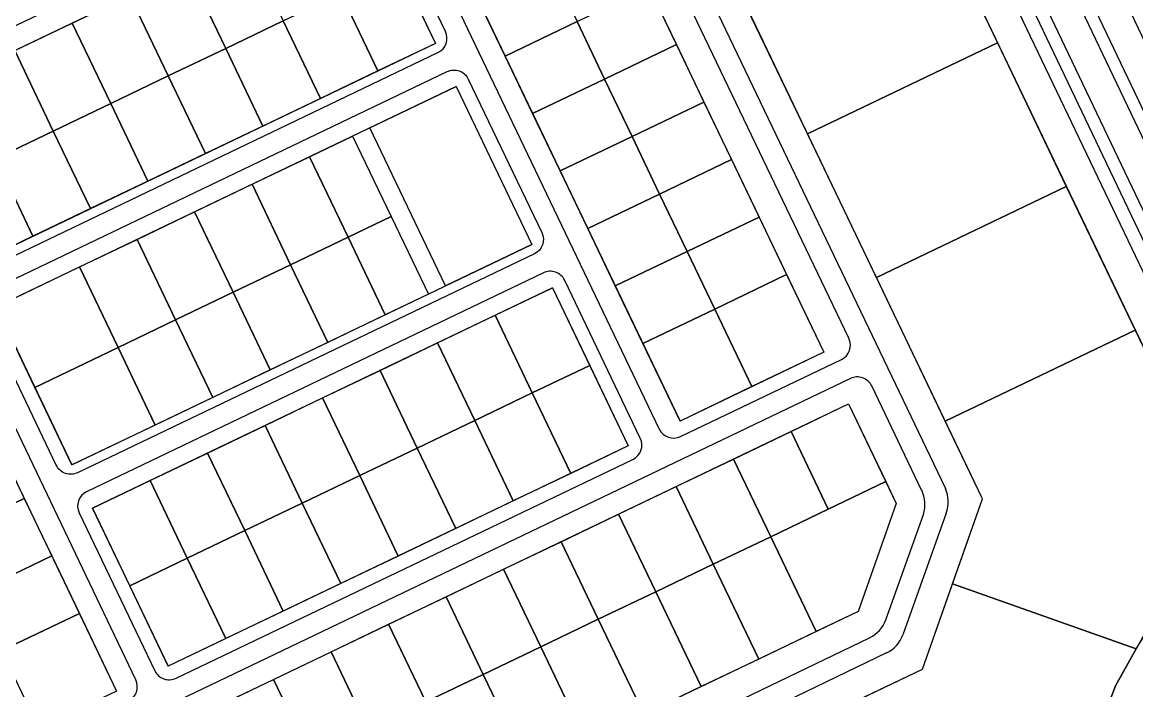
# Model space of a CAD drawing. Header units: metres. Extents: x 678805 to 1359287, y 2747329 to 5497370.
# Drawn here: x 679985.9 to 680335.4, y 2748368.6 to 2748578.3 of the extents above; entities that cross this region are included whole.
import ezdxf

# ---------------------------------------------------------------- set-up
doc = ezdxf.new("R2010")
doc.units = ezdxf.units.M
for name, color, linetype in [('00_XREF_TWQ_URBAN CONTEXT', 7, 'Continuous'), ('XREF_MON_EIT SUPPORT$0$L-Límite Acera', 9, 'Continuous'), ('XREF_MON_EIT SUPPORT$0$L-Límite Parcela', 5, 'Continuous'), ('XREF_MON_URBAN CONTEXT$0$Parcel', 7, 'Continuous'), ('XREF_MON_URBAN CONTEXT$0$XREF_MON_EIT SUPPORT', 7, 'Continuous')]:
    doc.layers.add(name, color=color, linetype=linetype)

# ---------------------------------------------------------------- blocks, each defined once
blk = doc.blocks.new('XREF_MON_EIT SUPPORT')
at = {"layer": 'XREF_MON_EIT SUPPORT$0$L-Límite Acera'}
for p, q in [((680357.4, 2748458.17), (679961.56, 2749287.19)), ((680054.82, 2748892.74), (680275.48, 2748432.1)), ((680245.16, 2748479.19), (680160.31, 2748656.32)), ((680100.83, 2748627.82), (680185.68, 2748450.7)), ((680021.45, 2748372.03), (679936.61, 2748549.15)), ((680192.35, 2748448.35), (680242.81, 2748472.52)), ((680245.66, 2748466.57), (679966.81, 2748332.99)), ((680267.99, 2748431.54), (680252.33, 2748464.22)), ((680275.7, 2748424.33), (680262.05, 2748386.11)), ((680256.74, 2748390.88), (680268.57, 2748423.94)), ((679999.8, 2748264.13), (680251.65, 2748385.23)), ((680256.97, 2748380.46), (680003.49, 2748258.59))]:
    blk.add_line(p, q, dxfattribs=at)
for points in [[(680389.61, 2748473.55), (679994.99, 2749300.06, 0.414214), (679992.32, 2749301), (679992.23, 2749300.96, 0.414214), (679991.29, 2749298.29), (680385.91, 2748471.79)], [(680377.25, 2748467.65), (679982.63, 2749294.14, 0.414214), (679979.96, 2749295.08), (679979.96, 2749295.08, 0.414214), (679979.02, 2749292.42), (680373.64, 2748465.93)], [(680364.98, 2748461.79), (679970.36, 2749288.26, 0.414533), (679967.69, 2749289.21), (679967.6, 2749289.16, 0.413894), (679966.66, 2749286.5), (680361.28, 2748460.02)]]:
    blk.add_lwpolyline(points, format="xyb", dxfattribs=at)
for points in [[(680088.21, 2748627.32), (679944.91, 2748558.67, 0.414213), (679942.56, 2748552), (679966.28, 2748502.49, 0.414214), (679972.95, 2748500.14), (680116.25, 2748568.79, 0.414213), (680118.6, 2748575.46), (680094.88, 2748624.97, 0.414214)], [(680125.77, 2748560.49), (680148.84, 2748512.33, -0.414213), (680146.49, 2748505.66), (680003.19, 2748437.01, -0.414214), (679996.52, 2748439.36), (679973.45, 2748487.52, -0.414213), (679975.8, 2748494.19), (680119.1, 2748562.84, -0.414214)], [(680149.34, 2748499.71), (680006.04, 2748431.06, 0.414213), (680003.69, 2748424.39), (680027.41, 2748374.88, 0.414214), (680034.08, 2748372.53), (680177.38, 2748441.18, 0.414213), (680179.73, 2748447.85), (680156.01, 2748497.36, 0.414214)]]:
    blk.add_lwpolyline(points, format="xyb", close=True, dxfattribs=at)
for centre, radius, start, end in [((680240.65, 2748477.03), 5, 295.5961, 25.5961), ((680247.82, 2748462.06), 5, 25.5961, 115.5961), ((680190.19, 2748452.86), 5, 205.5961, 295.5961), ((680257.92, 2748426.95), 11.07, 344.1928, 24.4931), ((680264.8, 2748427.91), 11.48, 341.8149, 21.4021), ((680247.32, 2748394.24), 10, 295.6807, 340.3152), ((680252.63, 2748389.47), 10, 295.679, 340.3425), ((680016.95, 2748369.87), 5, 295.5961, 25.5961)]:
    blk.add_arc(centre, radius, start, end, dxfattribs=at)
at = {"layer": 'XREF_MON_EIT SUPPORT$0$L-Límite Parcela'}
for points in [[(680287.05, 2748428.79), (680102.57, 2748813.89), (680162.07, 2748842.42), (680345.17, 2748460.48)], [(680153.04, 2748650.67), (680237.28, 2748474.81)], [(680107.94, 2748629.07), (680192.19, 2748453.21)], [(680091.71, 2748621.29), (679947.41, 2748552.17)], [(680091.71, 2748621.29), (680115.47, 2748571.69)], [(680115.47, 2748571.69), (679971.17, 2748502.57)], [(680121.95, 2748558.16), (679977.66, 2748489.04)], [(680121.95, 2748558.16), (680145.71, 2748508.56)], [(679931.18, 2748544.39), (680015.42, 2748368.53)], [(680001.42, 2748439.44), (680145.71, 2748508.56)], [(680152.19, 2748495.03), (680007.9, 2748425.91)], [(680152.19, 2748495.03), (680175.96, 2748445.43)], [(679977.66, 2748489.04), (680001.42, 2748439.44)], [(680237.28, 2748474.81), (680192.19, 2748453.21)], [(680035.57, 2748263.97), (680070.17, 2748191.74), (680306.9, 2748304.65), (680316.83, 2748327.58), (680319.23, 2748339.33), (680323.08, 2748355.01), (680328.82, 2748370.13), (680335.32, 2748381.8), (680344.94, 2748397.03), (680352.1, 2748407.82), (680356.38, 2748420.52), (680355.36, 2748439.23), (680345.17, 2748460.48)], [(680175.96, 2748445.43), (680031.66, 2748376.31)], [(680035.57, 2748263.97), (680268.25, 2748375.43), (680287.05, 2748428.79)], [(680007.9, 2748425.91), (680031.66, 2748376.31)]]:
    blk.add_lwpolyline(points, dxfattribs=at)
blk.add_lwpolyline([(679973.6, 2748328.53), (680245.06, 2748458.57), (680260.03, 2748427.33), (680248.11, 2748393.51), (680004.03, 2748276.58), (679997.36, 2748278.93)], close=True, dxfattribs=at)
blk = doc.blocks.new('XREF_MON_URBAN CONTEXT')
at = {"layer": 'XREF_MON_URBAN CONTEXT$0$Parcel'}
for points in [[(680291.76, 2748571.9), (680232.18, 2748543.33), (680210.58, 2748588.43), (680270.14, 2748616.98), (680291.76, 2748571.9)], [(680067.73, 2748578.76), (680049.7, 2748570.12), (680037.6, 2748595.37), (680055.64, 2748604.01), (680067.73, 2748578.76)], [(680049.7, 2748570.12), (680031.66, 2748561.48), (680019.56, 2748586.73), (680037.6, 2748595.37), (680049.7, 2748570.12)], [(680097.44, 2748563.05), (680085.77, 2748587.4), (680103.81, 2748596.04), (680115.47, 2748571.69), (680097.44, 2748563.05)], [(680159.87, 2748578.54), (680137.32, 2748567.74), (680128.68, 2748585.78), (680151.23, 2748596.58), (680159.87, 2748578.54)], [(680191.06, 2748571.31), (680168.51, 2748560.51), (680159.87, 2748578.54), (680182.42, 2748589.34), (680191.06, 2748571.31)], [(680031.66, 2748561.48), (680013.62, 2748552.84), (680001.52, 2748578.09), (680019.56, 2748586.73), (680031.66, 2748561.48)], [(680097.44, 2748563.05), (680079.4, 2748554.41), (680067.73, 2748578.76), (680085.77, 2748587.4), (680097.44, 2748563.05)], [(680013.62, 2748552.84), (679995.58, 2748544.2), (679983.49, 2748569.45), (680001.52, 2748578.09), (680013.62, 2748552.84)], [(680079.4, 2748554.41), (680061.36, 2748545.77), (680049.7, 2748570.12), (680067.73, 2748578.76), (680079.4, 2748554.41)], [(680168.51, 2748560.51), (680145.96, 2748549.7), (680137.32, 2748567.74), (680159.87, 2748578.54), (680168.51, 2748560.51)], [(680199.7, 2748553.27), (680177.15, 2748542.47), (680168.51, 2748560.51), (680191.06, 2748571.31), (680199.7, 2748553.27)], [(680313.37, 2748526.81), (680253.78, 2748498.24), (680232.18, 2748543.33), (680291.76, 2748571.9), (680313.37, 2748526.81)], [(679995.58, 2748544.2), (679977.55, 2748535.56), (679965.45, 2748560.81), (679983.49, 2748569.45), (679995.58, 2748544.2)], [(680061.36, 2748545.77), (680043.32, 2748537.13), (680031.66, 2748561.48), (680049.7, 2748570.12), (680061.36, 2748545.77)], [(680043.32, 2748537.13), (680025.29, 2748528.49), (680013.62, 2748552.84), (680031.66, 2748561.48), (680043.32, 2748537.13)], [(680177.15, 2748542.47), (680154.6, 2748531.67), (680145.96, 2748549.7), (680168.51, 2748560.51), (680177.15, 2748542.47)], [(680145.71, 2748508.56), (680118.66, 2748495.6), (680094.9, 2748545.2), (680121.95, 2748558.16), (680145.71, 2748508.56)], [(680025.29, 2748528.49), (680007.25, 2748519.85), (679995.58, 2748544.2), (680013.62, 2748552.84), (680025.29, 2748528.49)], [(680208.34, 2748535.23), (680185.79, 2748524.43), (680177.15, 2748542.47), (680199.7, 2748553.27), (680208.34, 2748535.23)], [(680007.25, 2748519.85), (679989.21, 2748511.21), (679977.55, 2748535.56), (679995.58, 2748544.2), (680007.25, 2748519.85)], [(680101.58, 2748517.36), (680088.05, 2748510.88), (680075.96, 2748536.13), (680089.49, 2748542.61), (680101.58, 2748517.36)], [(680185.79, 2748524.43), (680163.24, 2748513.63), (680154.6, 2748531.67), (680177.15, 2748542.47), (680185.79, 2748524.43)], [(680088.05, 2748510.88), (680070.02, 2748502.24), (680057.92, 2748527.49), (680075.96, 2748536.13), (680088.05, 2748510.88)], [(679989.21, 2748511.21), (679971.17, 2748502.57), (679959.51, 2748526.92), (679977.55, 2748535.56), (679989.21, 2748511.21)], [(680216.98, 2748517.19), (680194.43, 2748506.39), (680185.79, 2748524.43), (680208.34, 2748535.23), (680216.98, 2748517.19)], [(680070.02, 2748502.24), (680051.98, 2748493.6), (680039.88, 2748518.85), (680057.92, 2748527.49), (680070.02, 2748502.24)], [(680334.99, 2748481.72), (680275.38, 2748453.15), (680253.78, 2748498.24), (680313.37, 2748526.81), (680334.99, 2748481.72)], [(680194.43, 2748506.39), (680171.88, 2748495.59), (680163.24, 2748513.63), (680185.79, 2748524.43), (680194.43, 2748506.39)], [(680051.98, 2748493.6), (680033.94, 2748484.96), (680021.85, 2748510.21), (680039.88, 2748518.85), (680051.98, 2748493.6)], [(680099.72, 2748486.53), (680088.05, 2748510.88), (680101.58, 2748517.36), (680113.25, 2748493.01), (680099.72, 2748486.53)], [(680225.62, 2748499.16), (680203.07, 2748488.36), (680194.43, 2748506.39), (680216.98, 2748517.19), (680225.62, 2748499.16)], [(680033.94, 2748484.96), (680015.91, 2748476.31), (680003.81, 2748501.57), (680021.85, 2748510.21), (680033.94, 2748484.96)], [(680099.72, 2748486.53), (680081.68, 2748477.89), (680070.02, 2748502.24), (680088.05, 2748510.88), (680099.72, 2748486.53)], [(680203.07, 2748488.36), (680180.53, 2748477.56), (680171.88, 2748495.59), (680194.43, 2748506.39), (680203.07, 2748488.36)], [(680015.91, 2748476.31), (679989.75, 2748463.79), (679977.65, 2748489.04), (680003.81, 2748501.57), (680015.91, 2748476.31)], [(680081.68, 2748477.89), (680063.64, 2748469.25), (680051.98, 2748493.6), (680070.02, 2748502.24), (680081.68, 2748477.89)], [(680214.74, 2748464.01), (680203.07, 2748488.36), (680225.62, 2748499.16), (680237.28, 2748474.81), (680214.74, 2748464.01)], [(680163.86, 2748470.68), (680145.82, 2748462.04), (680134.16, 2748486.39), (680152.19, 2748495.03), (680163.86, 2748470.68)], [(680063.64, 2748469.25), (680045.61, 2748460.6), (680033.94, 2748484.96), (680051.98, 2748493.6), (680063.64, 2748469.25)], [(680214.74, 2748464.01), (680192.19, 2748453.21), (680180.53, 2748477.56), (680203.07, 2748488.36), (680214.74, 2748464.01)], [(680045.61, 2748460.6), (680027.57, 2748451.96), (680015.91, 2748476.31), (680033.94, 2748484.96), (680045.61, 2748460.6)], [(680145.82, 2748462.04), (680127.78, 2748453.4), (680116.12, 2748477.75), (680134.16, 2748486.39), (680145.82, 2748462.04)], [(680335.32, 2748381.8), (680277.65, 2748402.11), (680287.05, 2748428.79), (680275.38, 2748453.15), (680334.99, 2748481.72), (680355.36, 2748439.23), (680356.38, 2748420.52), (680352.1, 2748407.82), (680337.79, 2748386.24), (680335.32, 2748381.8)], [(680127.78, 2748453.4), (680109.75, 2748444.76), (680098.08, 2748469.11), (680116.12, 2748477.75), (680127.78, 2748453.4)], [(680027.57, 2748451.96), (680001.42, 2748439.44), (679989.75, 2748463.79), (680015.91, 2748476.31), (680027.57, 2748451.96)], [(680157.92, 2748436.79), (680145.82, 2748462.04), (680163.86, 2748470.68), (680175.96, 2748445.43), (680157.92, 2748436.79)], [(680109.75, 2748444.76), (680091.71, 2748436.12), (680080.05, 2748460.47), (680098.08, 2748469.11), (680109.75, 2748444.76)], [(680091.71, 2748436.12), (680073.67, 2748427.48), (680062.01, 2748451.83), (680080.05, 2748460.47), (680091.71, 2748436.12)], [(680157.92, 2748436.79), (680139.88, 2748428.15), (680127.78, 2748453.4), (680145.82, 2748462.04), (680157.92, 2748436.79)], [(680256.72, 2748434.22), (680238.69, 2748425.58), (680227.02, 2748449.93), (680245.06, 2748458.57), (680256.72, 2748434.22)], [(680139.88, 2748428.15), (680121.84, 2748419.51), (680109.75, 2748444.76), (680127.78, 2748453.4), (680139.88, 2748428.15)], [(680073.67, 2748427.48), (680055.64, 2748418.84), (680043.97, 2748443.19), (680062.01, 2748451.83), (680073.67, 2748427.48)], [(680238.69, 2748425.58), (680220.65, 2748416.94), (680208.98, 2748441.29), (680227.02, 2748449.93), (680238.69, 2748425.58)], [(679986.48, 2748428.95), (679962.13, 2748417.29), (679953.49, 2748435.33), (679977.84, 2748446.99), (679986.48, 2748428.95)], [(680055.64, 2748418.84), (680037.6, 2748410.2), (680025.93, 2748434.55), (680043.97, 2748443.19), (680055.64, 2748418.84)], [(680121.84, 2748419.51), (680103.81, 2748410.87), (680091.71, 2748436.12), (680109.75, 2748444.76), (680121.84, 2748419.51)], [(680220.65, 2748416.94), (680202.61, 2748408.3), (680190.95, 2748432.65), (680208.98, 2748441.29), (680220.65, 2748416.94)], [(680037.6, 2748410.2), (680019.56, 2748401.56), (680007.9, 2748425.91), (680025.93, 2748434.55), (680037.6, 2748410.2)], [(680103.81, 2748410.87), (680085.77, 2748402.23), (680073.67, 2748427.48), (680091.71, 2748436.12), (680103.81, 2748410.87)], [(680202.61, 2748408.3), (680184.57, 2748399.66), (680172.91, 2748424.01), (680190.95, 2748432.65), (680202.61, 2748408.3)], [(680234.91, 2748387.18), (680220.65, 2748416.94), (680238.69, 2748425.58), (680256.72, 2748434.22), (680260.03, 2748427.33), (680248.11, 2748393.51), (680234.91, 2748387.18)], [(679995.12, 2748410.92), (679970.77, 2748399.25), (679962.13, 2748417.29), (679986.48, 2748428.95), (679995.12, 2748410.92)], [(680085.77, 2748402.23), (680067.73, 2748393.59), (680055.64, 2748418.84), (680073.67, 2748427.48), (680085.77, 2748402.23)], [(680184.57, 2748399.66), (680166.54, 2748391.02), (680154.87, 2748415.37), (680172.91, 2748424.01), (680184.57, 2748399.66)], [(680067.73, 2748393.59), (680049.7, 2748384.95), (680037.6, 2748410.2), (680055.64, 2748418.84), (680067.73, 2748393.59)], [(680166.54, 2748391.02), (680148.5, 2748382.38), (680136.84, 2748406.73), (680154.87, 2748415.37), (680166.54, 2748391.02)], [(680234.91, 2748387.18), (680216.87, 2748378.54), (680202.61, 2748408.3), (680220.65, 2748416.94), (680234.91, 2748387.18)], [(680003.76, 2748392.88), (679979.41, 2748381.21), (679970.77, 2748399.25), (679995.12, 2748410.92), (680003.76, 2748392.88)], [(680049.7, 2748384.95), (680031.66, 2748376.31), (680019.56, 2748401.56), (680037.6, 2748410.2), (680049.7, 2748384.95)], [(680148.5, 2748382.38), (680130.46, 2748373.74), (680118.8, 2748398.09), (680136.84, 2748406.73), (680148.5, 2748382.38)], [(680216.87, 2748378.54), (680198.83, 2748369.9), (680184.57, 2748399.66), (680202.61, 2748408.3), (680216.87, 2748378.54)], [(680198.83, 2748369.9), (680180.79, 2748361.26), (680166.54, 2748391.02), (680184.57, 2748399.66), (680198.83, 2748369.9)], [(680335.32, 2748381.8), (680328.82, 2748370.13), (680323.08, 2748355.01), (680319.23, 2748339.33), (680316.83, 2748327.58), (680312.73, 2748316.59), (680306.9, 2748304.65), (680280.35, 2748291.99), (680245.71, 2748364.63), (680268.25, 2748375.43), (680277.65, 2748402.11), (680335.32, 2748381.8)], [(680130.46, 2748373.74), (680112.43, 2748365.1), (680100.76, 2748389.45), (680118.8, 2748398.09), (680130.46, 2748373.74)], [(679991.07, 2748356.86), (679979.41, 2748381.21), (680003.76, 2748392.88), (680015.42, 2748368.53), (679991.07, 2748356.86)], [(680112.43, 2748365.1), (680094.39, 2748356.46), (680082.72, 2748380.81), (680100.76, 2748389.45), (680112.43, 2748365.1)], [(680180.79, 2748361.26), (680162.76, 2748352.62), (680148.5, 2748382.38), (680166.54, 2748391.02), (680180.79, 2748361.26)], [(680162.76, 2748352.62), (680144.72, 2748343.98), (680130.46, 2748373.74), (680148.5, 2748382.38), (680162.76, 2748352.62)], [(680094.39, 2748356.46), (680076.35, 2748347.82), (680064.69, 2748372.17), (680082.72, 2748380.81), (680094.39, 2748356.46)], [(680076.35, 2748347.82), (680058.31, 2748339.18), (680046.65, 2748363.53), (680064.69, 2748372.17), (680076.35, 2748347.82)], [(680144.72, 2748343.98), (680126.68, 2748335.34), (680112.43, 2748365.1), (680130.46, 2748373.74), (680144.72, 2748343.98)]]:
    blk.add_lwpolyline(points, close=True, dxfattribs=at)
at = {"layer": 'XREF_MON_URBAN CONTEXT$0$XREF_MON_EIT SUPPORT'}
blk.add_blockref('XREF_MON_EIT SUPPORT', (0, 0), dxfattribs=at)

msp = doc.modelspace()

# ---------------------------------------------------------------- block references
at = {"layer": '00_XREF_TWQ_URBAN CONTEXT'}
msp.add_blockref('XREF_MON_URBAN CONTEXT', (0, 0), dxfattribs=at)

doc.saveas('drawing.dxf')
